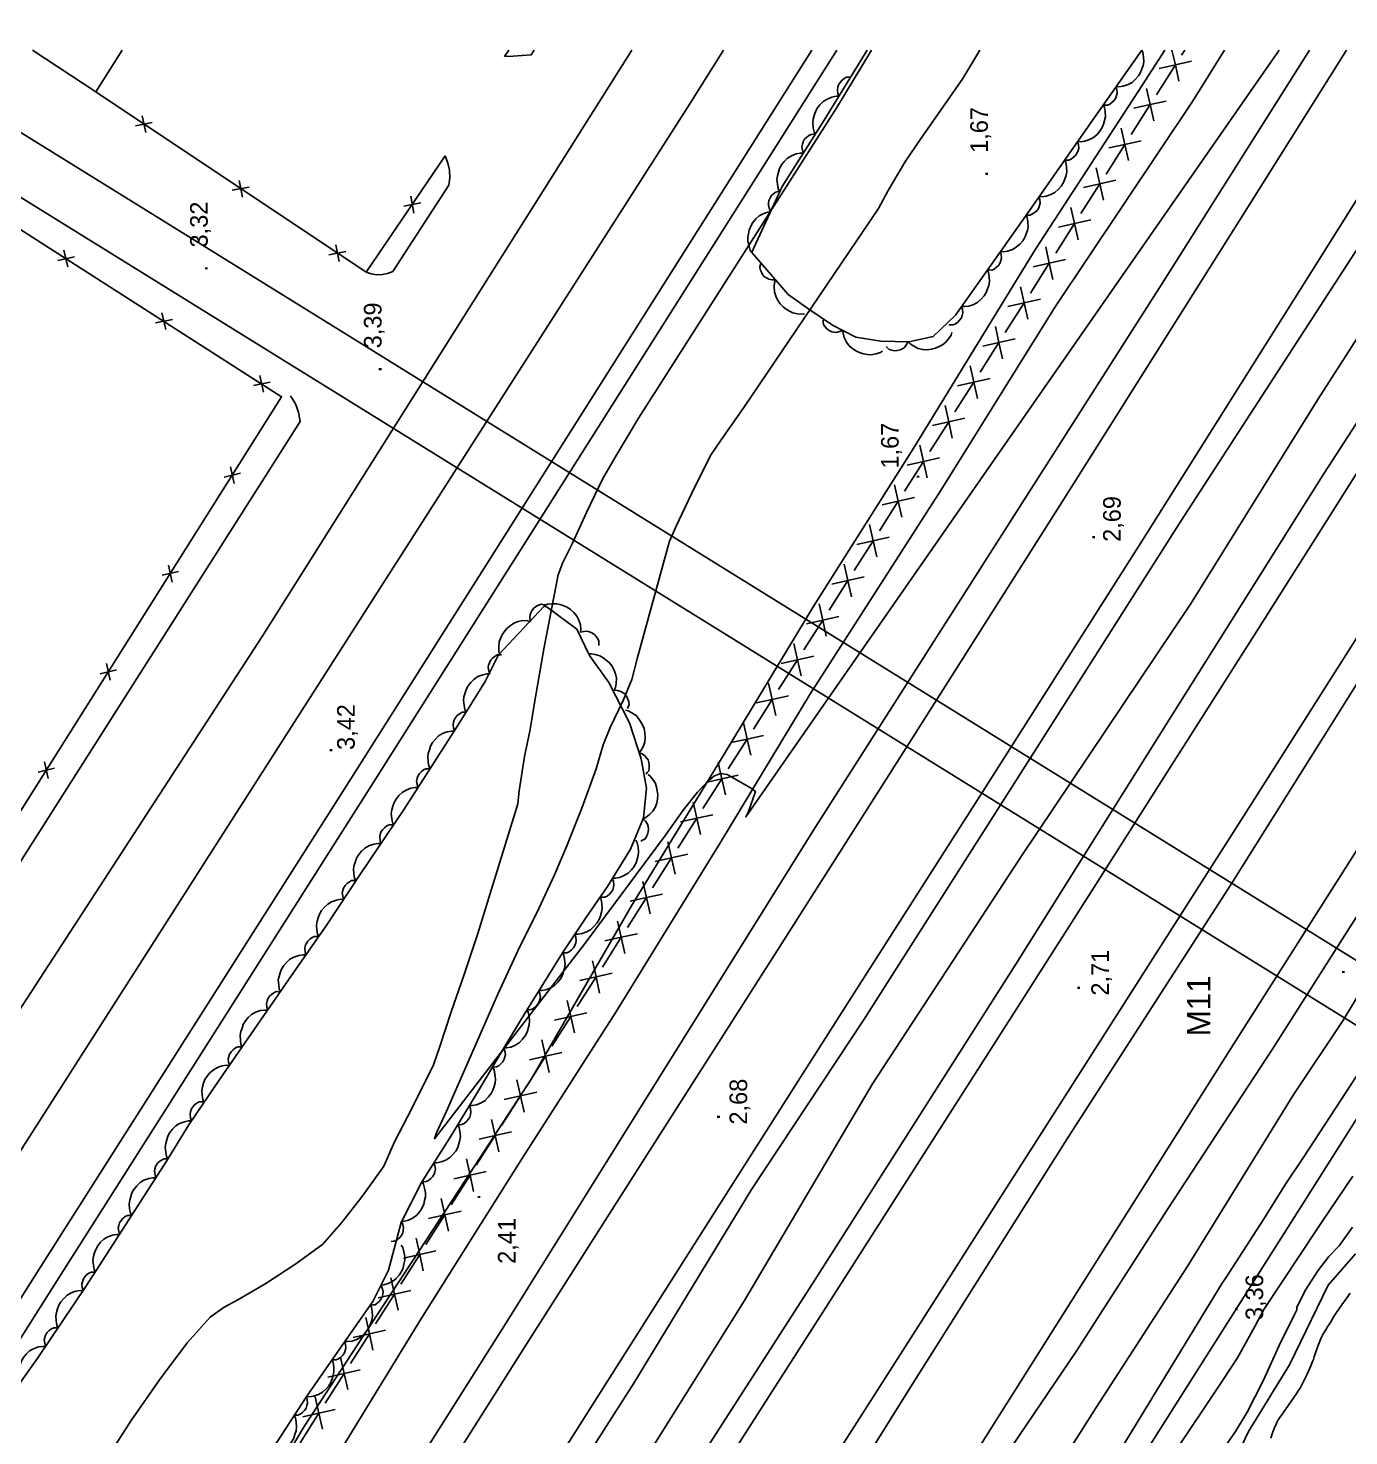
# Model space of a CAD drawing. Extents: x 731154 to 731744, y 4379381 to 4380408.
# Drawn here: x 731501.1 to 731613.6, y 4380082 to 4380201.9 of the extents above; entities that cross this region are included whole.
import ezdxf
from ezdxf.enums import TextEntityAlignment as Align

# ---------------------------------------------------------------- set-up
doc = ezdxf.new("R2010")
doc.units = 0
doc.linetypes.add('DASHED', pattern=[0])
doc.linetypes.add('HIDDEN', pattern=[0])
doc.layers.get('0').update_dxf_attribs({"linetype": 'CONTINUOUS'})
for name, color, linetype in [('1', 7, 'CONTINUOUS'), ('14', 7, 'CONTINUOUS'), ('24', 7, 'CONTINUOUS'), ('25', 7, 'CONTINUOUS'), ('33', 7, 'CONTINUOUS'), ('39', 7, 'CONTINUOUS'), ('40', 7, 'CONTINUOUS'), ('44', 7, 'CONTINUOUS'), ('48', 7, 'CONTINUOUS'), ('53', 7, 'CONTINUOUS'), ('8', 7, 'CONTINUOUS'), ('9', 7, 'CONTINUOUS'), ('PATTERN_CLASS', 7, 'CONTINUOUS')]:
    doc.layers.add(name, color=color, linetype=linetype)

msp = doc.modelspace()

# ---------------------------------------------------------------- linework, layer by layer
at = {"layer": '1', "color": 0, "linetype": 'CONTINUOUS'}
for p, q in [((731541.66, 4380199.44), (731542.02, 4380200)), ((731510.24, 4380193.55), (731511.67, 4380193.83)), ((731510.82, 4380194.39), (731511.12, 4380192.97)), ((731519.06, 4380188.9), (731519.36, 4380187.47)), ((731518.47, 4380188.06), (731519.91, 4380188.33)), ((731533.1, 4380186.7), (731534.53, 4380186.99)), ((731533.93, 4380186.11), (731533.67, 4380187.55)), ((731504.47, 4380181.54), (731504.15, 4380182.96)), ((731527.29, 4380183.41), (731527.59, 4380181.98)), ((731505.04, 4380182.39), (731503.62, 4380182.09)), ((731526.71, 4380182.57), (731528.14, 4380182.84)), ((731513.38, 4380177.05), (731511.95, 4380176.76)), ((731512.81, 4380176.21), (731512.49, 4380177.63)), ((731521.15, 4380170.87), (731520.82, 4380172.29)), ((731521.72, 4380171.72), (731520.29, 4380171.42)), ((731517.78, 4380163.64), (731519.19, 4380163.98)), ((731518.63, 4380163.08), (731518.32, 4380164.5)), ((731512.5, 4380155.27), (731513.91, 4380155.6)), ((731513.35, 4380154.7), (731513.04, 4380156.13)), ((731507.22, 4380146.89), (731508.63, 4380147.23)), ((731508.07, 4380146.33), (731507.76, 4380147.75)), ((731501.94, 4380138.52), (731503.35, 4380138.85)), ((731502.79, 4380137.96), (731502.48, 4380139.38))]:
    msp.add_line(p, q, dxfattribs=at)
for points in [[(731327.65, 4379803.55), (731344.28, 4379837.3), (731363.59, 4379872.78), (731391.14, 4379920.03), (731420.09, 4379966.58), (731447.8, 4380010.21), (731471.68, 4380048.21), (731502.19, 4380096.4), (731528.62, 4380138.02), (731567.83, 4380200)], [(731329.26, 4379802.75), (731345.88, 4379836.46), (731365.16, 4379871.9), (731392.68, 4379919.1), (731421.61, 4379965.62), (731449.32, 4380009.26), (731473.2, 4380047.26), (731503.71, 4380095.44), (731530.14, 4380137.06), (731569.95, 4380200)], [(731469.71, 4380070.28), (731493.73, 4380108.08), (731521.02, 4380150.06), (731552.49, 4380200)], [(731560.31, 4380200), (731557.43, 4380195.42), (731518.15, 4380133.98), (731474.25, 4380065.3)], [(731494.71, 4380126.12), (731522.68, 4380170.48), (731476.58, 4380200)], [(731509.11, 4380200), (731506.85, 4380196.44), (731501.48, 4380200)], [(731544.19, 4380200), (731543.93, 4380199.59), (731543.17, 4380199.53), (731542.41, 4380199.48), (731541.66, 4380199.44)], [(731506.85, 4380196.44), (731529.88, 4380181.08), (731536.61, 4380190.98)], [(731536.61, 4380190.98), (731536.84, 4380190.38), (731536.97, 4380189.76), (731536.99, 4380189.12), (731536.91, 4380188.48), (731532.14, 4380181.13), (731531.7, 4380180.96), (731531.25, 4380180.88), (731530.78, 4380180.87), (731530.32, 4380180.94), (731529.88, 4380181.08)], [(731494.71, 4380126.12), (731495.77, 4380126.28), (731496.35, 4380126.42), (731496.92, 4380126.6), (731497.47, 4380126.83), (731498, 4380127.1), (731524.26, 4380168.37), (731524.13, 4380169.15), (731523.85, 4380169.88), (731523.44, 4380170.55)]]:
    msp.add_lwpolyline(points, dxfattribs=at)
at = {"layer": '14', "color": 0, "linetype": 'CONTINUOUS'}
for points in [[(731464.93, 4379965.83), (731473.46, 4379979.23), (731482.89, 4379994.05), (731493.09, 4380010.08), (731503.82, 4380026.98), (731514.74, 4380044.21), (731525.05, 4380060.52), (731534.26, 4380075.11), (731543.34, 4380089.48), (731553.41, 4380105.33), (731564.5, 4380122.73), (731576.46, 4380141.51), (731589.49, 4380162.06), (731604.53, 4380185.94), (731613.34, 4380200)], [(731471.26, 4379961.81), (731479.79, 4379975.21), (731489.22, 4379990.02), (731499.42, 4380006.06), (731510.15, 4380022.96), (731521.07, 4380040.19), (731531.39, 4380056.51), (731540.59, 4380071.1), (731549.68, 4380085.48), (731559.74, 4380101.31), (731570.82, 4380118.71), (731582.79, 4380137.48), (731595.83, 4380158.05), (731610.87, 4380181.94), (731622.2, 4380200)], [(731637.08, 4380200), (731632.8, 4380193.21), (731625.44, 4380181.67), (731618.54, 4380170.8), (731611.87, 4380160.25), (731605.32, 4380149.9), (731598.68, 4380139.44), (731591.8, 4380128.62), (731584.82, 4380117.67), (731577.84, 4380106.73), (731570.57, 4380095.35), (731562.73, 4380083.08), (731554.81, 4380070.67), (731547.24, 4380058.8), (731539.67, 4380046.91), (731531.66, 4380034.25), (731522.98, 4380020.57), (731513.67, 4380005.96), (731504.36, 4379991.35), (731495.62, 4379977.55), (731487.13, 4379964.07)], [(731645.97, 4380200), (731645.83, 4380199.78), (731641.36, 4380192.69), (731636.39, 4380184.89), (731630.95, 4380176.38), (731624.77, 4380166.62), (731618.2, 4380156.23), (731611.65, 4380145.88), (731605.01, 4380135.42), (731598.12, 4380124.6), (731591.14, 4380113.64), (731584.16, 4380102.71), (731576.89, 4380091.31), (731569.05, 4380079.04), (731561.13, 4380066.63), (731553.56, 4380054.77), (731546, 4380042.88), (731537.99, 4380030.23), (731529.31, 4380016.55), (731520, 4380001.94), (731510.69, 4379987.33), (731501.96, 4379973.54), (731493.47, 4379960.06)]]:
    msp.add_lwpolyline(points, dxfattribs=at)
at = {"layer": '24', "color": 0, "linetype": 'CONTINUOUS'}
msp.add_lwpolyline([(731613.66, 4380094.15), (731613.32, 4380093.66), (731612.95, 4380093.14), (731612.71, 4380092.79), (731612.57, 4380092.59), (731612.45, 4380092.41), (731612.28, 4380092.14), (731612.01, 4380091.71), (731611.73, 4380091.26), (731611.54, 4380090.94), (731611.43, 4380090.75), (731611.35, 4380090.62), (731611.21, 4380090.33), (731610.97, 4380089.76), (731610.73, 4380089.14), (731610.59, 4380088.73), (731610.53, 4380088.5), (731610.47, 4380088.33), (731610.32, 4380087.96), (731609.99, 4380087.25), (731609.64, 4380086.51), (731609.4, 4380086.06), (731609.25, 4380085.83), (731609.12, 4380085.62), (731608.86, 4380085.25), (731608.41, 4380084.61), (731607.96, 4380083.96), (731607.68, 4380083.56), (731607.55, 4380083.37), (731607.48, 4380083.26), (731607.38, 4380083.05), (731607.2, 4380082.62), (731607.02, 4380082.15), (731606.91, 4380081.8)], dxfattribs=at)
at = {"layer": '25', "color": 0, "linetype": 'HIDDEN'}
msp.add_lwpolyline([(731512.69, 4380015.06), (731520.39, 4380027.42), (731532.71, 4380045.88), (731541.38, 4380059.59), (731552, 4380077.4), (731562.09, 4380093.52), (731573, 4380111.98), (731585.66, 4380131.33), (731600.07, 4380152.81), (731610.92, 4380170.23), (731620.83, 4380185.67), (731628.05, 4380197.33), (731629.75, 4380200)], dxfattribs=at)
at = {"layer": '33', "color": 0, "linetype": 'CONTINUOUS'}
for p, q in [((731598.78, 4380198.73), (731598.48, 4380200)), ((731599.58, 4380200), (731599.31, 4380199.57)), ((731598.78, 4380198.73), (731597.17, 4380196.2)), ((731598.78, 4380198.73), (731597.4, 4380198.42)), ((731598.78, 4380198.73), (731600.16, 4380199.04)), ((731598.78, 4380198.73), (731599.09, 4380197.35)), ((731596.63, 4380195.35), (731596.33, 4380196.73)), ((731596.63, 4380195.35), (731595.02, 4380192.82)), ((731596.63, 4380195.35), (731595.25, 4380195.04)), ((731596.63, 4380195.35), (731598.01, 4380195.66)), ((731596.63, 4380195.35), (731596.94, 4380193.97)), ((731594.49, 4380191.97), (731594.18, 4380193.35)), ((731594.49, 4380191.97), (731592.88, 4380189.44)), ((731594.49, 4380191.97), (731593.11, 4380191.67)), ((731594.49, 4380191.97), (731595.87, 4380192.28)), ((731594.49, 4380191.97), (731594.8, 4380190.59)), ((731592.34, 4380188.6), (731592.04, 4380189.98)), ((731592.34, 4380188.6), (731593.72, 4380188.91)), ((731592.34, 4380188.6), (731590.73, 4380186.07)), ((731592.34, 4380188.6), (731590.96, 4380188.29)), ((731592.34, 4380188.6), (731592.65, 4380187.22)), ((731590.2, 4380185.22), (731589.89, 4380186.6)), ((731590.2, 4380185.22), (731591.58, 4380185.53)), ((731590.2, 4380185.22), (731588.59, 4380182.69)), ((731590.2, 4380185.22), (731588.82, 4380184.91)), ((731590.2, 4380185.22), (731590.51, 4380183.84)), ((731588.05, 4380181.85), (731587.75, 4380183.23)), ((731588.05, 4380181.85), (731586.45, 4380179.31)), ((731588.05, 4380181.85), (731586.67, 4380181.54)), ((731588.05, 4380181.85), (731589.43, 4380182.15)), ((731588.05, 4380181.85), (731588.36, 4380180.47)), ((731585.91, 4380178.47), (731585.6, 4380179.85)), ((731585.91, 4380178.47), (731584.3, 4380175.94)), ((731585.91, 4380178.47), (731584.53, 4380178.16)), ((731585.91, 4380178.47), (731587.29, 4380178.78)), ((731585.91, 4380178.47), (731586.22, 4380177.09)), ((731583.76, 4380175.09), (731583.46, 4380176.47)), ((731583.76, 4380175.09), (731582.16, 4380172.56)), ((731583.76, 4380175.09), (731582.38, 4380174.78)), ((731583.76, 4380175.09), (731585.14, 4380175.4)), ((731583.76, 4380175.09), (731584.07, 4380173.71)), ((731581.62, 4380171.72), (731581.31, 4380173.1)), ((731581.62, 4380171.72), (731580.01, 4380169.18)), ((731581.62, 4380171.72), (731580.24, 4380171.41)), ((731581.62, 4380171.72), (731583, 4380172.02)), ((731581.62, 4380171.72), (731581.93, 4380170.34)), ((731579.48, 4380168.34), (731579.17, 4380169.72)), ((731579.48, 4380168.34), (731580.86, 4380168.65)), ((731579.48, 4380168.34), (731577.87, 4380165.81)), ((731579.48, 4380168.34), (731578.09, 4380168.03)), ((731579.48, 4380168.34), (731579.78, 4380166.96)), ((731577.33, 4380164.96), (731577.02, 4380166.34)), ((731577.33, 4380164.96), (731575.72, 4380162.43)), ((731577.33, 4380164.96), (731575.95, 4380164.66)), ((731577.33, 4380164.96), (731578.71, 4380165.27)), ((731577.33, 4380164.96), (731577.64, 4380163.58)), ((731575.19, 4380161.59), (731574.88, 4380162.97)), ((731575.19, 4380161.59), (731573.58, 4380159.05)), ((731575.19, 4380161.59), (731573.81, 4380161.28)), ((731575.19, 4380161.59), (731576.57, 4380161.89)), ((731575.19, 4380161.59), (731575.49, 4380160.21)), ((731573.04, 4380158.21), (731572.73, 4380159.59)), ((731573.04, 4380158.21), (731571.43, 4380155.68)), ((731573.04, 4380158.21), (731571.66, 4380157.9)), ((731573.04, 4380158.21), (731574.42, 4380158.52)), ((731573.04, 4380158.21), (731573.35, 4380156.83)), ((731570.9, 4380154.83), (731570.59, 4380156.21)), ((731570.9, 4380154.83), (731569.29, 4380152.3)), ((731570.9, 4380154.83), (731569.52, 4380154.53)), ((731570.9, 4380154.83), (731572.28, 4380155.14)), ((731570.9, 4380154.83), (731571.2, 4380153.45)), ((731568.75, 4380151.46), (731568.44, 4380152.84)), ((731568.75, 4380151.46), (731570.13, 4380151.77)), ((731568.75, 4380151.46), (731567.14, 4380148.93)), ((731568.75, 4380151.46), (731567.37, 4380151.15)), ((731568.75, 4380151.46), (731569.06, 4380150.08)), ((731566.61, 4380148.08), (731566.3, 4380149.46)), ((731566.61, 4380148.08), (731567.99, 4380148.39)), ((731566.61, 4380148.08), (731565, 4380145.55)), ((731566.61, 4380148.08), (731565.23, 4380147.77)), ((731566.61, 4380148.08), (731566.91, 4380146.7)), ((731564.46, 4380144.7), (731564.15, 4380146.09)), ((731564.46, 4380144.7), (731562.85, 4380142.17)), ((731564.46, 4380144.7), (731563.08, 4380144.4)), ((731564.46, 4380144.7), (731565.84, 4380145.01)), ((731564.46, 4380144.7), (731564.77, 4380143.32)), ((731562.32, 4380141.33), (731562.01, 4380142.71)), ((731562.32, 4380141.33), (731560.71, 4380138.8)), ((731562.32, 4380141.33), (731560.94, 4380141.02)), ((731562.32, 4380141.33), (731563.7, 4380141.64)), ((731562.32, 4380141.33), (731562.63, 4380139.95)), ((731560.17, 4380137.95), (731559.86, 4380139.33)), ((731560.17, 4380137.95), (731558.56, 4380135.42)), ((731560.17, 4380137.95), (731558.79, 4380137.64)), ((731560.17, 4380137.95), (731561.55, 4380138.26)), ((731560.17, 4380137.95), (731560.48, 4380136.57)), ((731558.03, 4380134.58), (731557.72, 4380135.96)), ((731558.03, 4380134.58), (731556.42, 4380132.04)), ((731558.03, 4380134.58), (731556.65, 4380134.27)), ((731558.03, 4380134.58), (731559.41, 4380134.88)), ((731558.03, 4380134.58), (731558.34, 4380133.2)), ((731555.88, 4380131.2), (731555.58, 4380132.58)), ((731555.88, 4380131.2), (731557.26, 4380131.51)), ((731555.88, 4380131.2), (731554.27, 4380128.67)), ((731555.88, 4380131.2), (731554.5, 4380130.89)), ((731555.88, 4380131.2), (731556.19, 4380129.82)), ((731553.74, 4380127.82), (731553.43, 4380129.2)), ((731553.74, 4380127.82), (731552.13, 4380125.29)), ((731553.74, 4380127.82), (731552.36, 4380127.51)), ((731553.74, 4380127.82), (731555.12, 4380128.13)), ((731553.74, 4380127.82), (731554.05, 4380126.44)), ((731551.59, 4380124.45), (731551.29, 4380125.83)), ((731551.59, 4380124.45), (731549.99, 4380121.91)), ((731551.59, 4380124.45), (731550.21, 4380124.14)), ((731551.59, 4380124.45), (731552.97, 4380124.75)), ((731551.59, 4380124.45), (731551.9, 4380123.07)), ((731549.45, 4380121.07), (731549.14, 4380122.45)), ((731549.45, 4380121.07), (731547.84, 4380118.54)), ((731549.45, 4380121.07), (731548.07, 4380120.76)), ((731549.45, 4380121.07), (731550.83, 4380121.38)), ((731549.45, 4380121.07), (731549.76, 4380119.69)), ((731547.3, 4380117.69), (731547, 4380119.07)), ((731547.3, 4380117.69), (731545.7, 4380115.16)), ((731547.3, 4380117.69), (731545.92, 4380117.39)), ((731547.3, 4380117.69), (731548.68, 4380118)), ((731547.3, 4380117.69), (731547.61, 4380116.31)), ((731545.16, 4380114.32), (731544.85, 4380115.7)), ((731545.16, 4380114.32), (731546.54, 4380114.63)), ((731545.16, 4380114.32), (731543.55, 4380111.78)), ((731545.16, 4380114.32), (731543.78, 4380114.01)), ((731545.16, 4380114.32), (731545.47, 4380112.94)), ((731543.01, 4380110.94), (731542.71, 4380112.32)), ((731543.01, 4380110.94), (731544.4, 4380111.25)), ((731543.01, 4380110.94), (731541.41, 4380108.41)), ((731543.01, 4380110.94), (731541.63, 4380110.63)), ((731543.01, 4380110.94), (731543.32, 4380109.56)), ((731540.87, 4380107.56), (731540.56, 4380108.94)), ((731540.87, 4380107.56), (731539.26, 4380105.03)), ((731540.87, 4380107.56), (731539.49, 4380107.26)), ((731540.87, 4380107.56), (731542.25, 4380107.87)), ((731540.87, 4380107.56), (731541.18, 4380106.18)), ((731538.73, 4380104.19), (731538.42, 4380105.57)), ((731538.73, 4380104.19), (731537.12, 4380101.66)), ((731538.73, 4380104.19), (731537.35, 4380103.88)), ((731538.73, 4380104.19), (731540.11, 4380104.5)), ((731538.73, 4380104.19), (731539.03, 4380102.81)), ((731536.58, 4380100.81), (731536.27, 4380102.19)), ((731536.58, 4380100.81), (731534.97, 4380098.28)), ((731536.58, 4380100.81), (731535.2, 4380100.5)), ((731536.58, 4380100.81), (731537.96, 4380101.12)), ((731536.58, 4380100.81), (731536.89, 4380099.43)), ((731534.44, 4380097.44), (731534.13, 4380098.82)), ((731534.44, 4380097.44), (731532.83, 4380094.9)), ((731534.44, 4380097.44), (731533.06, 4380097.13)), ((731534.44, 4380097.44), (731535.82, 4380097.74)), ((731534.44, 4380097.44), (731534.74, 4380096.05)), ((731532.29, 4380094.06), (731531.98, 4380095.44)), ((731532.29, 4380094.06), (731533.67, 4380094.37)), ((731532.29, 4380094.06), (731530.68, 4380091.53)), ((731532.29, 4380094.06), (731530.91, 4380093.75)), ((731532.29, 4380094.06), (731532.6, 4380092.68)), ((731530.15, 4380090.68), (731529.84, 4380092.06)), ((731530.15, 4380090.68), (731528.54, 4380088.15)), ((731530.15, 4380090.68), (731528.77, 4380090.37)), ((731530.15, 4380090.68), (731531.53, 4380090.99)), ((731530.15, 4380090.68), (731530.45, 4380089.3)), ((731528, 4380087.31), (731527.69, 4380088.69)), ((731528, 4380087.31), (731526.39, 4380084.77)), ((731528, 4380087.31), (731526.62, 4380087)), ((731528, 4380087.31), (731529.38, 4380087.61)), ((731528, 4380087.31), (731528.31, 4380085.93)), ((731525.86, 4380083.93), (731525.55, 4380085.31)), ((731525.86, 4380083.93), (731524.25, 4380081.4)), ((731525.86, 4380083.93), (731524.48, 4380083.62)), ((731525.86, 4380083.93), (731527.24, 4380084.24)), ((731525.86, 4380083.93), (731526.16, 4380082.55))]:
    msp.add_line(p, q, dxfattribs=at)
at = {"layer": '39', "color": 0, "linetype": 'CONTINUOUS'}
msp.add_lwpolyline([(731657.51, 4380200), (731656.83, 4380198.94), (731603.69, 4380115.3), (731550.16, 4380030.47), (731496.81, 4379945.2), (731466.61, 4379899.4), (731442.11, 4379856.3), (731410.6, 4379801.59), (731366.57, 4379711.54), (731322.95, 4379621.67), (731278.82, 4379531.74), (731234.51, 4379441.59), (731214.19, 4379400)], dxfattribs=at)
at = {"layer": '40', "color": 0, "linetype": 'CONTINUOUS'}
msp.add_line((731671.81, 4380200), (731507.96, 4379941.15), dxfattribs=at)
at = {"layer": '44', "color": 0, "linetype": 'CONTINUOUS'}
for points in [[(731507.93, 4380080.29), (731509.88, 4380083.31), (731512.28, 4380086.76), (731514.63, 4380089.91), (731516.59, 4380092.1), (731517.78, 4380092.96), (731518.94, 4380093.57), (731521.35, 4380094.96), (731523.9, 4380096.64), (731526.18, 4380098.31), (731527.79, 4380100.13), (731529.5, 4380102.35), (731531.32, 4380104.88), (731531.41, 4380105), (731531.98, 4380106.33), (731532.33, 4380107.07), (731533.74, 4380109.81), (731535.6, 4380113.59), (731536.16, 4380115.15), (731537.11, 4380118.1), (731538.23, 4380121.28), (731539.38, 4380124.77), (731542.8, 4380135.82), (731542.92, 4380136.92), (731543.36, 4380139.84), (731543.85, 4380142.13), (731544.23, 4380144.57), (731545.03, 4380149.16), (731546.22, 4380155.3), (731546.63, 4380156.35), (731547.46, 4380158.02), (731548.63, 4380160.63), (731550.01, 4380163.46), (731551.13, 4380165.42), (731553.06, 4380168.64), (731554.78, 4380171.31), (731569.95, 4380195.1), (731572.9, 4380200)], [(731607.61, 4380200), (731562.21, 4380134.69), (731562.43, 4380135.16), (731563.04, 4380136.87), (731562.61, 4380137.16), (731560.62, 4380138.32), (731560.06, 4380138.38), (731559.55, 4380138.19), (731558.99, 4380137.76), (731558.09, 4380136.8), (731556.87, 4380135.26), (731555.36, 4380133.15), (731548.53, 4380123.94), (731535.69, 4380107.29), (731535.87, 4380107.78), (731536.73, 4380109.65), (731541.1, 4380119.61), (731543, 4380123.73), (731544.4, 4380126.53), (731545.93, 4380129.75), (731546.98, 4380132.23), (731548.24, 4380135.44), (731549.46, 4380138.78), (731550.05, 4380140.84), (731550.67, 4380142.32), (731551.77, 4380144.6), (731552.15, 4380145.57), (731552.5, 4380146.39), (731552.98, 4380148.26), (731555.71, 4380158.17), (731556.27, 4380159.46), (731557.58, 4380162.21), (731559.21, 4380165.46), (731560.06, 4380166.73), (731562.1, 4380169.64), (731573.49, 4380186.51), (731574.32, 4380188.05), (731575.8, 4380190.55), (731577.08, 4380192.42), (731580.68, 4380197.58), (731582.13, 4380200)], [(731628.44, 4380134.46), (731609.73, 4380105.75), (731608.16, 4380103.42), (731606.29, 4380100.4), (731603.09, 4380095.46), (731602.78, 4380095), (731602.76, 4380094.98), (731591.99, 4380077.32)], [(731598.41, 4380080.16), (731602.83, 4380086.73), (731604.06, 4380088.63), (731605.56, 4380091.31), (731606.31, 4380092.76), (731610.94, 4380099.73), (731611.23, 4380100.15), (731611.23, 4380100.16), (731613.88, 4380104.1)], [(731613.85, 4380099.75), (731612.73, 4380098.17), (731611.84, 4380097.26), (731610.9, 4380096.03), (731609.84, 4380094.37), (731609.12, 4380092.91), (731609.11, 4380092.87), (731609.12, 4380092.73), (731608.91, 4380092.26), (731607.63, 4380089.67), (731606.25, 4380086.67), (731604.9, 4380084), (731603.89, 4380082.37), (731602.47, 4380080.33)], [(731614.12, 4380097.48), (731611.78, 4380094.81), (731611.78, 4380094.81), (731608.49, 4380088.05), (731608.49, 4380088.05), (731605, 4380082.37), (731605, 4380082.37), (731602.96, 4380078.07)]]:
    msp.add_lwpolyline(points, dxfattribs=at)
at = {"layer": '53', "color": 0, "linetype": 'CONTINUOUS'}
for points in [[(731595.93, 4380200), (731596.02, 4380199.79), (731596.07, 4380199.42), (731596.1, 4380199), (731596.04, 4380198.69), (731595.93, 4380198.39), (731595.82, 4380198.09), (731595.64, 4380197.79), (731595.39, 4380197.51), (731595.1, 4380197.25), (731594.76, 4380197.06), (731594.35, 4380196.92), (731593.98, 4380196.87), (731593.73, 4380196.89), (731593.8, 4380196.62), (731593.83, 4380196.33), (731593.78, 4380196.12), (731593.72, 4380195.92), (731593.57, 4380195.71), (731593.41, 4380195.55), (731593.21, 4380195.4), (731593.01, 4380195.31), (731592.8, 4380195.32), (731592.65, 4380195.32)], [(731568.13, 4380192.82), (731568.03, 4380193.03), (731567.95, 4380193.39), (731567.9, 4380193.81), (731567.95, 4380194.12), (731568.03, 4380194.43), (731568.13, 4380194.74), (731568.29, 4380195.05), (731568.52, 4380195.34), (731568.79, 4380195.62), (731569.12, 4380195.83), (731569.53, 4380195.99), (731569.89, 4380196.06), (731570.14, 4380196.06), (731570.05, 4380196.33), (731570, 4380196.61), (731570.04, 4380196.83), (731570.09, 4380197.03), (731570.23, 4380197.25), (731570.38, 4380197.42), (731570.57, 4380197.58), (731570.77, 4380197.68), (731570.97, 4380197.69), (731571.13, 4380197.7)], [(731592.65, 4380195.32), (731592.74, 4380195.1), (731592.79, 4380194.74), (731592.82, 4380194.32), (731592.76, 4380194.01), (731592.65, 4380193.7), (731592.54, 4380193.4), (731592.35, 4380193.1), (731592.11, 4380192.82), (731591.82, 4380192.56), (731591.48, 4380192.37), (731591.06, 4380192.24), (731590.7, 4380192.19), (731590.45, 4380192.2), (731590.52, 4380191.93), (731590.55, 4380191.65), (731590.5, 4380191.44), (731590.43, 4380191.24), (731590.28, 4380191.02), (731590.12, 4380190.87), (731589.92, 4380190.72), (731589.72, 4380190.63), (731589.52, 4380190.63), (731589.36, 4380190.63)], [(731565.06, 4380188), (731564.95, 4380188.21), (731564.89, 4380188.57), (731564.84, 4380188.99), (731564.89, 4380189.3), (731564.98, 4380189.61), (731565.08, 4380189.92), (731565.25, 4380190.22), (731565.48, 4380190.51), (731565.76, 4380190.79), (731566.09, 4380190.99), (731566.5, 4380191.15), (731566.86, 4380191.22), (731567.1, 4380191.21), (731567.02, 4380191.48), (731566.98, 4380191.77), (731567.02, 4380191.98), (731567.08, 4380192.18), (731567.21, 4380192.4), (731567.37, 4380192.56), (731567.56, 4380192.72), (731567.76, 4380192.82), (731567.96, 4380192.83), (731568.12, 4380192.83)], [(731589.36, 4380190.63), (731589.46, 4380190.42), (731589.51, 4380190.06), (731589.53, 4380189.64), (731589.47, 4380189.32), (731589.36, 4380189.02), (731589.25, 4380188.72), (731589.07, 4380188.42), (731588.82, 4380188.14), (731588.53, 4380187.88), (731588.19, 4380187.69), (731587.77, 4380187.56), (731587.41, 4380187.51), (731587.16, 4380187.52), (731587.23, 4380187.25), (731587.26, 4380186.96), (731587.21, 4380186.75), (731587.15, 4380186.56), (731587, 4380186.34), (731586.84, 4380186.19), (731586.63, 4380186.04), (731586.43, 4380185.94), (731586.23, 4380185.95), (731586.07, 4380185.95)], [(731562.73, 4380182.77), (731562.59, 4380182.96), (731562.48, 4380183.31), (731562.38, 4380183.72), (731562.38, 4380184.04), (731562.43, 4380184.36), (731562.49, 4380184.67), (731562.62, 4380185), (731562.81, 4380185.32), (731563.05, 4380185.63), (731563.35, 4380185.88), (731563.73, 4380186.09), (731564.08, 4380186.2), (731564.32, 4380186.23), (731564.21, 4380186.48), (731564.13, 4380186.76), (731564.14, 4380186.98), (731564.17, 4380187.18), (731564.28, 4380187.42), (731564.4, 4380187.6), (731564.58, 4380187.79), (731564.76, 4380187.91), (731564.96, 4380187.94), (731565.11, 4380187.97)], [(731586.07, 4380185.95), (731586.17, 4380185.74), (731586.22, 4380185.37), (731586.24, 4380184.96), (731586.18, 4380184.64), (731586.08, 4380184.34), (731585.97, 4380184.04), (731585.78, 4380183.74), (731585.54, 4380183.46), (731585.24, 4380183.2), (731584.9, 4380183.01), (731584.49, 4380182.87), (731584.13, 4380182.82), (731583.88, 4380182.84), (731583.95, 4380182.57), (731583.98, 4380182.28), (731583.93, 4380182.07), (731583.86, 4380181.87), (731583.71, 4380181.66), (731583.55, 4380181.5), (731583.35, 4380181.35), (731583.15, 4380181.26), (731582.95, 4380181.27), (731582.79, 4380181.27)], [(731567.21, 4380177.55), (731566.98, 4380177.51), (731566.62, 4380177.55), (731566.2, 4380177.63), (731565.92, 4380177.76), (731565.65, 4380177.94), (731565.38, 4380178.12), (731565.14, 4380178.38), (731564.93, 4380178.68), (731564.75, 4380179.03), (731564.65, 4380179.41), (731564.62, 4380179.84), (731564.66, 4380180.21), (731564.74, 4380180.44), (731564.46, 4380180.44), (731564.17, 4380180.49), (731563.98, 4380180.59), (731563.81, 4380180.7), (731563.64, 4380180.9), (731563.53, 4380181.09), (731563.43, 4380181.32), (731563.39, 4380181.54), (731563.45, 4380181.73), (731563.49, 4380181.89)], [(731582.79, 4380181.27), (731582.88, 4380181.06), (731582.93, 4380180.69), (731582.95, 4380180.27), (731582.89, 4380179.96), (731582.79, 4380179.66), (731582.67, 4380179.36), (731582.49, 4380179.06), (731582.24, 4380178.78), (731581.95, 4380178.52), (731581.61, 4380178.33), (731581.19, 4380178.2), (731580.83, 4380178.15), (731580.58, 4380178.16), (731580.65, 4380177.9), (731580.68, 4380177.61), (731580.63, 4380177.4), (731580.56, 4380177.2), (731580.41, 4380176.99), (731580.25, 4380176.83), (731580.05, 4380176.68), (731579.85, 4380176.59), (731579.65, 4380176.6), (731579.49, 4380176.6)], [(731573.85, 4380174.35), (731573.65, 4380174.23), (731573.3, 4380174.13), (731572.88, 4380174.05), (731572.57, 4380174.07), (731572.25, 4380174.14), (731571.94, 4380174.21), (731571.62, 4380174.35), (731571.31, 4380174.56), (731571.01, 4380174.81), (731570.78, 4380175.13), (731570.59, 4380175.52), (731570.5, 4380175.88), (731570.48, 4380176.12), (731570.22, 4380176.02), (731569.94, 4380175.95), (731569.72, 4380175.97), (731569.52, 4380176.01), (731569.29, 4380176.13), (731569.11, 4380176.27), (731568.94, 4380176.45), (731568.82, 4380176.64), (731568.8, 4380176.84), (731568.78, 4380177)], [(731579.76, 4380175.94), (731579.68, 4380175.72), (731579.47, 4380175.42), (731579.2, 4380175.09), (731578.94, 4380174.91), (731578.66, 4380174.75), (731578.37, 4380174.61), (731578.03, 4380174.52), (731577.66, 4380174.48), (731577.27, 4380174.49), (731576.89, 4380174.59), (731576.5, 4380174.77), (731576.2, 4380174.98), (731576.03, 4380175.16), (731575.89, 4380174.92), (731575.72, 4380174.68), (731575.54, 4380174.57), (731575.36, 4380174.47), (731575.1, 4380174.41), (731574.88, 4380174.4), (731574.63, 4380174.43), (731574.42, 4380174.5), (731574.28, 4380174.65), (731574.16, 4380174.75)], [(731541.24, 4380148.59), (731541.17, 4380148.81), (731541.18, 4380149.18), (731541.21, 4380149.6), (731541.32, 4380149.9), (731541.47, 4380150.19), (731541.62, 4380150.47), (731541.85, 4380150.74), (731542.13, 4380150.98), (731542.46, 4380151.19), (731542.82, 4380151.33), (731543.25, 4380151.41), (731543.62, 4380151.4), (731543.86, 4380151.35), (731543.83, 4380151.63), (731543.84, 4380151.92), (731543.92, 4380152.12), (731544.02, 4380152.31), (731544.19, 4380152.5), (731544.37, 4380152.63), (731544.6, 4380152.75), (731544.81, 4380152.81), (731545.01, 4380152.77), (731545.16, 4380152.75)], [(731545.09, 4380152.71), (731545.31, 4380152.8), (731545.67, 4380152.84), (731546.09, 4380152.85), (731546.4, 4380152.78), (731546.7, 4380152.67), (731547, 4380152.55), (731547.29, 4380152.35), (731547.57, 4380152.1), (731547.82, 4380151.8), (731548, 4380151.46), (731548.12, 4380151.04), (731548.16, 4380150.67), (731548.14, 4380150.43), (731548.41, 4380150.49), (731548.7, 4380150.51), (731548.91, 4380150.45), (731549.1, 4380150.38), (731549.31, 4380150.23), (731549.46, 4380150.06), (731549.61, 4380149.86), (731549.7, 4380149.65), (731549.68, 4380149.45), (731549.68, 4380149.29)], [(731538.4, 4380143.63), (731538.29, 4380143.84), (731538.22, 4380144.2), (731538.17, 4380144.62), (731538.21, 4380144.93), (731538.3, 4380145.25), (731538.39, 4380145.55), (731538.56, 4380145.86), (731538.79, 4380146.15), (731539.07, 4380146.43), (731539.39, 4380146.64), (731539.8, 4380146.8), (731540.16, 4380146.87), (731540.41, 4380146.87), (731540.32, 4380147.13), (731540.28, 4380147.42), (731540.31, 4380147.63), (731540.37, 4380147.83), (731540.5, 4380148.06), (731540.65, 4380148.22), (731540.85, 4380148.38), (731541.04, 4380148.49), (731541.24, 4380148.49), (731541.4, 4380148.5)], [(731548.79, 4380148.58), (731549.02, 4380148.59), (731549.39, 4380148.52), (731549.79, 4380148.41), (731550.06, 4380148.25), (731550.32, 4380148.05), (731550.56, 4380147.84), (731550.79, 4380147.57), (731550.97, 4380147.25), (731551.12, 4380146.89), (731551.19, 4380146.5), (731551.18, 4380146.07), (731551.11, 4380145.71), (731551.01, 4380145.48), (731551.29, 4380145.46), (731551.57, 4380145.39), (731551.75, 4380145.27), (731551.92, 4380145.14), (731552.07, 4380144.93), (731552.17, 4380144.73), (731552.24, 4380144.49), (731552.26, 4380144.27), (731552.19, 4380144.08), (731552.14, 4380143.93)], [(731535.32, 4380138.81), (731535.22, 4380139.02), (731535.16, 4380139.38), (731535.12, 4380139.8), (731535.17, 4380140.11), (731535.26, 4380140.42), (731535.36, 4380140.73), (731535.53, 4380141.03), (731535.77, 4380141.32), (731536.05, 4380141.59), (731536.38, 4380141.79), (731536.79, 4380141.95), (731537.15, 4380142.01), (731537.4, 4380142.01), (731537.32, 4380142.27), (731537.28, 4380142.56), (731537.32, 4380142.77), (731537.38, 4380142.97), (731537.52, 4380143.19), (731537.67, 4380143.35), (731537.87, 4380143.51), (731538.06, 4380143.61), (731538.26, 4380143.61), (731538.42, 4380143.62)], [(731551.96, 4380143.79), (731552.19, 4380143.74), (731552.51, 4380143.56), (731552.86, 4380143.33), (731553.07, 4380143.09), (731553.25, 4380142.82), (731553.42, 4380142.55), (731553.55, 4380142.22), (731553.62, 4380141.86), (731553.65, 4380141.47), (731553.6, 4380141.08), (731553.46, 4380140.67), (731553.28, 4380140.35), (731553.12, 4380140.16), (731553.37, 4380140.06), (731553.62, 4380139.9), (731553.76, 4380139.74), (731553.88, 4380139.57), (731553.96, 4380139.32), (731553.99, 4380139.1), (731553.98, 4380138.84), (731553.94, 4380138.63), (731553.81, 4380138.47), (731553.71, 4380138.35)], [(731532.23, 4380134), (731532.12, 4380134.21), (731532.06, 4380134.57), (731532.02, 4380134.99), (731532.07, 4380135.3), (731532.16, 4380135.61), (731532.26, 4380135.92), (731532.43, 4380136.22), (731532.67, 4380136.51), (731532.95, 4380136.78), (731533.28, 4380136.98), (731533.69, 4380137.14), (731534.05, 4380137.2), (731534.3, 4380137.2), (731534.22, 4380137.46), (731534.18, 4380137.75), (731534.22, 4380137.96), (731534.28, 4380138.16), (731534.42, 4380138.38), (731534.57, 4380138.54), (731534.77, 4380138.7), (731534.96, 4380138.8), (731535.17, 4380138.8), (731535.32, 4380138.81)], [(731553.89, 4380138.32), (731554.07, 4380138.18), (731554.29, 4380137.88), (731554.52, 4380137.53), (731554.61, 4380137.23), (731554.67, 4380136.91), (731554.72, 4380136.59), (731554.7, 4380136.24), (731554.62, 4380135.88), (731554.49, 4380135.51), (731554.28, 4380135.18), (731553.99, 4380134.86), (731553.69, 4380134.64), (731553.47, 4380134.53), (731553.66, 4380134.33), (731553.83, 4380134.09), (731553.89, 4380133.88), (731553.92, 4380133.68), (731553.9, 4380133.42), (731553.83, 4380133.21), (731553.73, 4380132.98), (731553.6, 4380132.8), (731553.42, 4380132.71), (731553.28, 4380132.63)], [(731529, 4380129.28), (731528.9, 4380129.49), (731528.84, 4380129.85), (731528.81, 4380130.27), (731528.87, 4380130.59), (731528.97, 4380130.89), (731529.07, 4380131.19), (731529.25, 4380131.5), (731529.49, 4380131.78), (731529.78, 4380132.04), (731530.12, 4380132.24), (731530.53, 4380132.38), (731530.89, 4380132.44), (731531.14, 4380132.43), (731531.06, 4380132.7), (731531.03, 4380132.99), (731531.08, 4380133.2), (731531.14, 4380133.4), (731531.28, 4380133.61), (731531.44, 4380133.77), (731531.64, 4380133.93), (731531.84, 4380134.02), (731532.04, 4380134.02), (731532.2, 4380134.02)], [(731552.85, 4380132.71), (731552.96, 4380132.5), (731553.03, 4380132.14), (731553.08, 4380131.72), (731553.04, 4380131.41), (731552.95, 4380131.1), (731552.86, 4380130.79), (731552.69, 4380130.48), (731552.46, 4380130.19), (731552.19, 4380129.91), (731551.86, 4380129.7), (731551.45, 4380129.54), (731551.09, 4380129.47), (731550.84, 4380129.47), (731550.93, 4380129.21), (731550.98, 4380128.92), (731550.94, 4380128.71), (731550.89, 4380128.5), (731550.75, 4380128.28), (731550.6, 4380128.12), (731550.41, 4380127.95), (731550.21, 4380127.85), (731550.01, 4380127.85), (731549.85, 4380127.84)], [(731525.85, 4380124.5), (731525.75, 4380124.71), (731525.69, 4380125.07), (731525.66, 4380125.49), (731525.71, 4380125.81), (731525.8, 4380126.11), (731525.91, 4380126.42), (731526.08, 4380126.72), (731526.32, 4380127.01), (731526.61, 4380127.27), (731526.94, 4380127.47), (731527.35, 4380127.62), (731527.71, 4380127.68), (731527.96, 4380127.67), (731527.88, 4380127.94), (731527.85, 4380128.23), (731527.89, 4380128.44), (731527.95, 4380128.64), (731528.09, 4380128.86), (731528.25, 4380129.02), (731528.45, 4380129.17), (731528.64, 4380129.27), (731528.85, 4380129.27), (731529, 4380129.27)], [(731549.78, 4380127.88), (731549.88, 4380127.67), (731549.94, 4380127.31), (731549.97, 4380126.89), (731549.92, 4380126.58), (731549.82, 4380126.27), (731549.72, 4380125.97), (731549.54, 4380125.67), (731549.3, 4380125.38), (731549.01, 4380125.11), (731548.68, 4380124.92), (731548.27, 4380124.77), (731547.9, 4380124.71), (731547.66, 4380124.72), (731547.73, 4380124.45), (731547.77, 4380124.17), (731547.72, 4380123.96), (731547.66, 4380123.76), (731547.52, 4380123.54), (731547.36, 4380123.38), (731547.16, 4380123.22), (731546.97, 4380123.13), (731546.76, 4380123.13), (731546.6, 4380123.13)], [(731522.58, 4380119.81), (731522.48, 4380120.02), (731522.43, 4380120.39), (731522.4, 4380120.81), (731522.46, 4380121.12), (731522.56, 4380121.43), (731522.67, 4380121.73), (731522.86, 4380122.03), (731523.1, 4380122.31), (731523.39, 4380122.57), (731523.73, 4380122.76), (731524.14, 4380122.9), (731524.51, 4380122.95), (731524.75, 4380122.94), (731524.68, 4380123.21), (731524.65, 4380123.5), (731524.7, 4380123.71), (731524.76, 4380123.9), (731524.91, 4380124.12), (731525.07, 4380124.28), (731525.27, 4380124.43), (731525.47, 4380124.52), (731525.67, 4380124.51), (731525.83, 4380124.52)], [(731546.6, 4380123.13), (731546.71, 4380122.92), (731546.78, 4380122.56), (731546.83, 4380122.14), (731546.78, 4380121.83), (731546.69, 4380121.52), (731546.6, 4380121.21), (731546.43, 4380120.9), (731546.2, 4380120.61), (731545.92, 4380120.34), (731545.59, 4380120.13), (731545.19, 4380119.97), (731544.82, 4380119.9), (731544.58, 4380119.9), (731544.66, 4380119.64), (731544.71, 4380119.35), (731544.67, 4380119.14), (731544.61, 4380118.94), (731544.47, 4380118.72), (731544.32, 4380118.55), (731544.13, 4380118.39), (731543.93, 4380118.29), (731543.73, 4380118.28), (731543.57, 4380118.28)], [(731519.32, 4380115.11), (731519.22, 4380115.32), (731519.17, 4380115.69), (731519.14, 4380116.11), (731519.2, 4380116.42), (731519.31, 4380116.72), (731519.42, 4380117.03), (731519.6, 4380117.32), (731519.84, 4380117.61), (731520.13, 4380117.87), (731520.47, 4380118.06), (731520.89, 4380118.2), (731521.25, 4380118.25), (731521.5, 4380118.24), (731521.43, 4380118.5), (731521.39, 4380118.79), (731521.44, 4380119), (731521.51, 4380119.2), (731521.66, 4380119.42), (731521.81, 4380119.57), (731522.02, 4380119.72), (731522.21, 4380119.82), (731522.42, 4380119.81), (731522.58, 4380119.81)], [(731543.57, 4380118.28), (731543.68, 4380118.07), (731543.75, 4380117.71), (731543.8, 4380117.3), (731543.76, 4380116.98), (731543.68, 4380116.67), (731543.59, 4380116.36), (731543.43, 4380116.05), (731543.2, 4380115.76), (731542.93, 4380115.48), (731542.6, 4380115.27), (731542.2, 4380115.1), (731541.84, 4380115.03), (731541.59, 4380115.02), (731541.68, 4380114.76), (731541.73, 4380114.47), (731541.69, 4380114.26), (731541.64, 4380114.06), (731541.51, 4380113.84), (731541.36, 4380113.67), (731541.17, 4380113.5), (731540.97, 4380113.4), (731540.77, 4380113.39), (731540.61, 4380113.38)], [(731516.05, 4380110.41), (731515.96, 4380110.63), (731515.91, 4380110.99), (731515.88, 4380111.41), (731515.94, 4380111.72), (731516.04, 4380112.03), (731516.15, 4380112.33), (731516.34, 4380112.63), (731516.58, 4380112.91), (731516.87, 4380113.17), (731517.21, 4380113.36), (731517.62, 4380113.5), (731517.99, 4380113.55), (731518.24, 4380113.54), (731518.17, 4380113.8), (731518.13, 4380114.09), (731518.18, 4380114.3), (731518.25, 4380114.5), (731518.4, 4380114.72), (731518.55, 4380114.87), (731518.76, 4380115.02), (731518.96, 4380115.12), (731519.16, 4380115.11), (731519.32, 4380115.11)], [(731540.66, 4380113.35), (731540.77, 4380113.15), (731540.84, 4380112.78), (731540.89, 4380112.37), (731540.85, 4380112.05), (731540.77, 4380111.74), (731540.67, 4380111.43), (731540.51, 4380111.13), (731540.28, 4380110.83), (731540.01, 4380110.55), (731539.68, 4380110.34), (731539.27, 4380110.18), (731538.91, 4380110.11), (731538.67, 4380110.11), (731538.75, 4380109.84), (731538.8, 4380109.56), (731538.76, 4380109.35), (731538.71, 4380109.14), (731538.57, 4380108.92), (731538.42, 4380108.76), (731538.23, 4380108.59), (731538.04, 4380108.49), (731537.83, 4380108.48), (731537.68, 4380108.47)], [(731512.99, 4380105.58), (731512.89, 4380105.79), (731512.82, 4380106.15), (731512.77, 4380106.57), (731512.81, 4380106.88), (731512.9, 4380107.19), (731512.99, 4380107.5), (731513.16, 4380107.81), (731513.39, 4380108.1), (731513.67, 4380108.38), (731514, 4380108.58), (731514.4, 4380108.74), (731514.76, 4380108.81), (731515.01, 4380108.81), (731514.92, 4380109.08), (731514.88, 4380109.36), (731514.92, 4380109.58), (731514.97, 4380109.78), (731515.11, 4380110), (731515.26, 4380110.17), (731515.45, 4380110.33), (731515.65, 4380110.43), (731515.85, 4380110.44), (731516.01, 4380110.44)], [(731537.69, 4380108.47), (731537.8, 4380108.26), (731537.86, 4380107.9), (731537.91, 4380107.48), (731537.86, 4380107.16), (731537.77, 4380106.85), (731537.68, 4380106.55), (731537.51, 4380106.24), (731537.27, 4380105.95), (731537, 4380105.68), (731536.66, 4380105.47), (731536.26, 4380105.31), (731535.9, 4380105.25), (731535.65, 4380105.25), (731535.73, 4380104.98), (731535.77, 4380104.7), (731535.74, 4380104.48), (731535.68, 4380104.28), (731535.54, 4380104.06), (731535.39, 4380103.9), (731535.19, 4380103.74), (731535, 4380103.64), (731534.8, 4380103.63), (731534.64, 4380103.63)], [(731509.91, 4380100.76), (731509.81, 4380100.97), (731509.74, 4380101.33), (731509.7, 4380101.75), (731509.75, 4380102.07), (731509.84, 4380102.38), (731509.94, 4380102.68), (731510.11, 4380102.98), (731510.35, 4380103.27), (731510.63, 4380103.55), (731510.96, 4380103.75), (731511.37, 4380103.9), (731511.73, 4380103.97), (731511.98, 4380103.96), (731511.9, 4380104.23), (731511.85, 4380104.52), (731511.89, 4380104.73), (731511.95, 4380104.93), (731512.09, 4380105.15), (731512.24, 4380105.31), (731512.44, 4380105.47), (731512.64, 4380105.57), (731512.84, 4380105.57), (731513, 4380105.58)], [(731534.63, 4380103.63), (731534.75, 4380103.43), (731534.85, 4380103.08), (731534.93, 4380102.67), (731534.92, 4380102.35), (731534.86, 4380102.03), (731534.79, 4380101.72), (731534.64, 4380101.4), (731534.44, 4380101.09), (731534.19, 4380100.79), (731533.87, 4380100.56), (731533.48, 4380100.37), (731533.13, 4380100.27), (731532.88, 4380100.25), (731532.99, 4380099.99), (731533.06, 4380099.71), (731533.04, 4380099.49), (731533, 4380099.29), (731532.88, 4380099.06), (731532.74, 4380098.88), (731532.56, 4380098.7), (731532.38, 4380098.58), (731532.18, 4380098.56), (731532.02, 4380098.54)], [(731506.81, 4380095.95), (731506.71, 4380096.16), (731506.65, 4380096.53), (731506.61, 4380096.94), (731506.65, 4380097.26), (731506.75, 4380097.57), (731506.85, 4380097.87), (731507.02, 4380098.18), (731507.25, 4380098.47), (731507.54, 4380098.74), (731507.87, 4380098.94), (731508.28, 4380099.09), (731508.64, 4380099.15), (731508.89, 4380099.15), (731508.81, 4380099.42), (731508.77, 4380099.7), (731508.81, 4380099.91), (731508.87, 4380100.12), (731509.01, 4380100.33), (731509.16, 4380100.5), (731509.36, 4380100.66), (731509.55, 4380100.76), (731509.76, 4380100.76), (731509.91, 4380100.76)], [(731532.87, 4380098.22), (731532.99, 4380098.02), (731533.09, 4380097.67), (731533.18, 4380097.26), (731533.16, 4380096.94), (731533.1, 4380096.62), (731533.03, 4380096.31), (731532.89, 4380095.99), (731532.69, 4380095.68), (731532.44, 4380095.38), (731532.13, 4380095.14), (731531.74, 4380094.95), (731531.39, 4380094.85), (731531.14, 4380094.83), (731531.25, 4380094.57), (731531.32, 4380094.29), (731531.3, 4380094.07), (731531.26, 4380093.87), (731531.14, 4380093.64), (731531.01, 4380093.46), (731530.83, 4380093.28), (731530.64, 4380093.16), (731530.44, 4380093.14), (731530.29, 4380093.12)], [(731503.64, 4380091.19), (731503.54, 4380091.41), (731503.49, 4380091.77), (731503.45, 4380092.19), (731503.51, 4380092.5), (731503.61, 4380092.81), (731503.71, 4380093.11), (731503.89, 4380093.41), (731504.13, 4380093.7), (731504.42, 4380093.96), (731504.76, 4380094.16), (731505.17, 4380094.3), (731505.53, 4380094.36), (731505.78, 4380094.35), (731505.7, 4380094.61), (731505.67, 4380094.9), (731505.72, 4380095.11), (731505.78, 4380095.31), (731505.92, 4380095.53), (731506.08, 4380095.69), (731506.28, 4380095.84), (731506.48, 4380095.94), (731506.68, 4380095.94), (731506.84, 4380095.94)], [(731530.24, 4380093.14), (731530.34, 4380092.93), (731530.39, 4380092.57), (731530.41, 4380092.15), (731530.35, 4380091.83), (731530.25, 4380091.53), (731530.14, 4380091.23), (731529.95, 4380090.93), (731529.71, 4380090.65), (731529.42, 4380090.39), (731529.08, 4380090.2), (731528.66, 4380090.06), (731528.3, 4380090.01), (731528.05, 4380090.03), (731528.12, 4380089.76), (731528.15, 4380089.47), (731528.1, 4380089.26), (731528.03, 4380089.06), (731527.89, 4380088.85), (731527.73, 4380088.69), (731527.52, 4380088.54), (731527.32, 4380088.45), (731527.12, 4380088.45), (731526.96, 4380088.45)], [(731500.44, 4380086.45), (731500.35, 4380086.66), (731500.29, 4380087.03), (731500.26, 4380087.44), (731500.31, 4380087.76), (731500.41, 4380088.06), (731500.52, 4380088.37), (731500.7, 4380088.67), (731500.94, 4380088.95), (731501.22, 4380089.22), (731501.56, 4380089.41), (731501.97, 4380089.56), (731502.34, 4380089.61), (731502.58, 4380089.6), (731502.51, 4380089.87), (731502.47, 4380090.16), (731502.52, 4380090.37), (731502.58, 4380090.57), (731502.73, 4380090.79), (731502.88, 4380090.95), (731503.08, 4380091.1), (731503.28, 4380091.2), (731503.48, 4380091.19), (731503.64, 4380091.19)], [(731526.97, 4380088.45), (731527.07, 4380088.24), (731527.12, 4380087.87), (731527.14, 4380087.46), (731527.08, 4380087.14), (731526.98, 4380086.84), (731526.87, 4380086.54), (731526.69, 4380086.24), (731526.44, 4380085.96), (731526.15, 4380085.7), (731525.81, 4380085.5), (731525.4, 4380085.37), (731525.04, 4380085.31), (731524.79, 4380085.33), (731524.86, 4380085.06), (731524.89, 4380084.77), (731524.84, 4380084.56), (731524.78, 4380084.36), (731524.63, 4380084.15), (731524.47, 4380083.99), (731524.27, 4380083.84), (731524.07, 4380083.74), (731523.87, 4380083.75), (731523.71, 4380083.75)], [(731523.76, 4380083.72), (731523.86, 4380083.51), (731523.92, 4380083.15), (731523.96, 4380082.73), (731523.91, 4380082.41), (731523.82, 4380082.11), (731523.72, 4380081.8), (731523.54, 4380081.5), (731523.31, 4380081.21), (731523.03, 4380080.94), (731522.69, 4380080.74), (731522.28, 4380080.59), (731521.92, 4380080.52), (731521.67, 4380080.53), (731521.75, 4380080.26), (731521.79, 4380079.98), (731521.75, 4380079.76), (731521.69, 4380079.56), (731521.55, 4380079.35), (731521.4, 4380079.18), (731521.2, 4380079.03), (731521, 4380078.93), (731520.8, 4380078.93), (731520.64, 4380078.92)]]:
    msp.add_lwpolyline(points, dxfattribs=at)
at = {"layer": '8', "color": 0, "linetype": 'CONTINUOUS'}
for points in [[(731602.97, 4380200), (731600.23, 4380195.62), (731588.55, 4380178.13), (731578.85, 4380162.56), (731567.66, 4380145.13), (731560.07, 4380132.56), (731551.15, 4380118.08), (731543.18, 4380105.66), (731534.58, 4380092.01), (731524.78, 4380075.96), (731515.85, 4380061.34), (731507.55, 4380048.14), (731497.3, 4380032.42), (731487.62, 4380018.04), (731477.79, 4380001.81), (731469.47, 4379988.83), (731459.36, 4379972.79), (731449.12, 4379956.54)], [(731659.87, 4380192.62), (731657.47, 4380188.83), (731651.4, 4380179.6), (731644.31, 4380168.41), (731636.09, 4380155.23), (731627.46, 4380141.46), (731619.4, 4380127.87), (731613.04, 4380117.32), (731608.88, 4380111.08), (731599.8, 4380096.39), (731592.04, 4380084.41), (731582.85, 4380069.9), (731573.66, 4380055.15), (731563.71, 4380039.34), (731557.33, 4380028.65), (731552.59, 4380021), (731545.3, 4380007.89), (731539.91, 4379999.69), (731537.23, 4379995.89), (731532.55, 4379989.5), (731521.94, 4379976.15), (731513.81, 4379964.44)]]:
    msp.add_lwpolyline(points, dxfattribs=at)
at = {"layer": '8', "color": 0, "linetype": 'DASHED'}
for points in [[(731449.57, 4379964.64), (731455.87, 4379975.05), (731464.18, 4379987.96), (731471.17, 4379998.81), (731478.99, 4380010.71), (731484.2, 4380018.57), (731488.52, 4380025.36), (731493.45, 4380033.56), (731498.42, 4380041.39), (731503.01, 4380048.46), (731506.18, 4380053.39), (731514.06, 4380066.06), (731519.5, 4380074.19), (731524.6, 4380082.79), (731529.13, 4380089.73), (731536.65, 4380101.21), (731543.98, 4380112.44), (731552.46, 4380127.13), (731559.8, 4380139.1), (731567.99, 4380152.67), (731576.46, 4380166.04), (731586.88, 4380183.04), (731595.97, 4380197.04), (731597.89, 4380200)], [(731508.06, 4379962.64), (731517.02, 4379974.19), (731525.22, 4379984.51), (731531.46, 4379992.65), (731535.13, 4379997.9), (731542.76, 4380010.86), (731550.76, 4380024.42), (731558.93, 4380037.76), (731568.23, 4380052.85), (731573.39, 4380061.94), (731581.75, 4380076.52), (731590.38, 4380089.25), (731598.07, 4380101.25), (731607.15, 4380115.06), (731614.73, 4380127.03), (731621.9, 4380139.19), (731629.34, 4380151.62), (731636.21, 4380162.12), (731644.72, 4380176.42), (731648.17, 4380182.34), (731656.46, 4380195.13)]]:
    msp.add_lwpolyline(points, dxfattribs=at)
at = {"layer": '9', "color": 0, "linetype": 'HIDDEN'}
for points in [[(731371.83, 4379785.82), (731382.08, 4379806.07), (731394.71, 4379829.65), (731406.41, 4379851.44), (731418.72, 4379872.37), (731433.94, 4379897.69), (731445.06, 4379915.57), (731455.9, 4379933.03), (731476.03, 4379965.36), (731503.26, 4380008.55), (731524.77, 4380042.76), (731552.67, 4380086.48), (731562.7, 4380102.96), (731572.27, 4380117.46), (731584.85, 4380137.23), (731599.25, 4380159.89), (731614.72, 4380183.76), (731624.81, 4380200)], [(731634.57, 4380200), (731627.21, 4380188.28), (731611.46, 4380163.96), (731598.41, 4380143.25), (731585.2, 4380122.16), (731567.92, 4380094.98), (731548.39, 4380064.61), (731527.57, 4380031.52), (731514.51, 4380011), (731496.55, 4379981.79), (731472.84, 4379944.91), (731450.6, 4379909.94), (731438.13, 4379889.85), (731427.91, 4379872.42), (731417.12, 4379854.04), (731406.78, 4379835.46), (731394.27, 4379811.26), (731380.95, 4379785.25), (731376.07, 4379775.19)], [(731387.18, 4379770.19), (731397.58, 4379791.87), (731412.43, 4379820.94), (731429.03, 4379849.46), (731443.4, 4379874.71), (731458.89, 4379901.04), (731476.85, 4379929.96), (731496.21, 4379960), (731514.62, 4379988.96), (731514.88, 4379989.16), (731523.34, 4380003.05), (731533.54, 4380018.27), (731545.75, 4380036.91), (731561.48, 4380062.46), (731576.1, 4380085.91), (731589.71, 4380107.51), (731603.52, 4380128.96), (731616.2, 4380149.15), (731627.76, 4380167.28), (731639.08, 4380185.16), (731648.9, 4380200)], [(731610.19, 4380200), (731597.8, 4380180.36), (731567.97, 4380133.57), (731541.8, 4380091.62), (731514.56, 4380048.5), (731489.01, 4380008.15), (731472.77, 4379983.91)]]:
    msp.add_lwpolyline(points, dxfattribs=at)
at = {"layer": 'PATTERN_CLASS', "color": 0, "linetype": 'CONTINUOUS'}
msp.add_line((731542.02, 4380200), (731541.66, 4380199.44), dxfattribs=at)
for points in [[(731476.58, 4380200), (731522.68, 4380170.48), (731494.71, 4380126.12)], [(731562.73, 4380182.77), (731562.9, 4380183.15), (731565.3, 4380188.38), (731568.88, 4380194.04), (731572.54, 4380200)], [(731595.93, 4380200), (731591.17, 4380193.21), (731586.69, 4380186.83), (731583.1, 4380181.71), (731580.07, 4380177.42), (731578.16, 4380175.6), (731576.08, 4380175.16), (731573.71, 4380175.21), (731571.57, 4380175.54), (731569.6, 4380176.57), (731567.57, 4380177.94)], [(731536.61, 4380190.98), (731529.88, 4380181.08), (731506.85, 4380196.44)], [(731567.57, 4380177.94), (731565.8, 4380179.19), (731562.73, 4380182.77)], [(731496.79, 4380082.05), (731499.57, 4380085.31), (731501.92, 4380088.64), (731506.01, 4380094.71), (731509.41, 4380099.98), (731512.87, 4380105.38), (731514.79, 4380108.48), (731517.1, 4380111.92), (731520.08, 4380116.21), (731523.53, 4380121.19), (731526.52, 4380125.51), (731529.39, 4380129.86), (731533.11, 4380135.37), (731537.58, 4380142.31), (731540, 4380146.23), (731541.16, 4380148.51), (731545.05, 4380152.63)], [(731545.05, 4380152.63), (731545.28, 4380152.57), (731547.83, 4380150.67), (731548.89, 4380148.44), (731550.54, 4380146.15), (731552.31, 4380142.71), (731553.3, 4380139.63), (731553.76, 4380137.14), (731553.49, 4380134.61), (731552.39, 4380131.96), (731550.42, 4380128.76), (731548.59, 4380126.1), (731546.6, 4380123.12), (731544.77, 4380120.19), (731543.41, 4380118.02), (731541.54, 4380114.92), (731539.26, 4380111.06), (731537, 4380107.37), (731534.59, 4380103.55), (731532.85, 4380100.16), (731531.79, 4380096.09), (731530.45, 4380093.44), (731527.87, 4380089.75), (731524.77, 4380085.28), (731521.94, 4380080.92)]]:
    msp.add_lwpolyline(points, dxfattribs=at)

# ---------------------------------------------------------------- texts
at = {"layer": '39', "color": 0, "linetype": 'CONTINUOUS'}
msp.add_text('M11  ', height=2, rotation=90, dxfattribs=at).set_placement((731600.77, 4380119.35), align=Align.MIDDLE)
at = {"layer": '48', "color": 0, "linetype": 'CONTINUOUS'}
for s, p in [(' 1,67', (731582.82, 4380190.69)), ('.', (731582.82, 4380189.19)), (' 3,32', (731516.39, 4380182.63)), ('.', (731516.39, 4380181.13)), (' 3,39', (731531.19, 4380174.04)), ('.', (731531.19, 4380172.54)), (' 1,67', (731575.22, 4380163.8)), ('.', (731576.99, 4380163.39)), (' 2,69', (731594.13, 4380157.56)), ('.', (731591.95, 4380158.23)), (' 3,42', (731528.91, 4380139.84)), ('.', (731527.01, 4380140.1)), (' 2,71', (731593.12, 4380118.92)), ('.', (731613.21, 4380121.21)), ('.', (731590.67, 4380119.86)), (' 2,68', (731562.32, 4380107.94)), ('.', (731560, 4380108.88)), ('.', (731539.6, 4380102.05)), (' 2,41', (731542.6, 4380096.08)), (' 3,36', (731606.26, 4380091.29)), ('.', (731604.08, 4380092.5))]:
    msp.add_text(s, height=1.5, rotation=90, dxfattribs=at).set_placement(p)

# ---------------------------------------------------------------- meshes
at = {"color": 0, "linetype": 'CONTINUOUS'}
mesh = msp.add_polyface(dxfattribs=at)
corners = [(731154.5, 4379381), (731154.5, 4379381), (731154.5, 4379571.96), (731462.5, 4379381), (731154.5, 4379746.49), (731744, 4379381), (731154.5, 4380407.5), (731744, 4380042.01), (731744, 4380407.5)]
mesh.append_faces([[corners[k] for k in face] for face in [(0, 1, 3, 2), (2, 3, 5, 4), (4, 5, 7, 6), (6, 7, 8, 8)]], dxfattribs={"vtx0": -1, "vtx2": -1, "color": 0})
mesh = msp.add_polyface(dxfattribs=at)
corners = [(731164.5, 4379391), (731164.5, 4379391), (731164.5, 4379575.76), (731462.5, 4379391), (731164.5, 4379744.09), (731734, 4379391), (731164.5, 4380211), (731734, 4379857.91), (731462.5, 4380211), (731734, 4380042.67), (731734, 4380211)]
mesh.append_faces([[corners[k] for k in face] for face in [(0, 1, 3, 2), (2, 3, 5, 4), (4, 5, 7, 6), (6, 7, 9, 8), (8, 9, 10, 10)]], dxfattribs={"vtx0": -1, "vtx2": -1, "color": 0})

doc.saveas('drawing.dxf')
